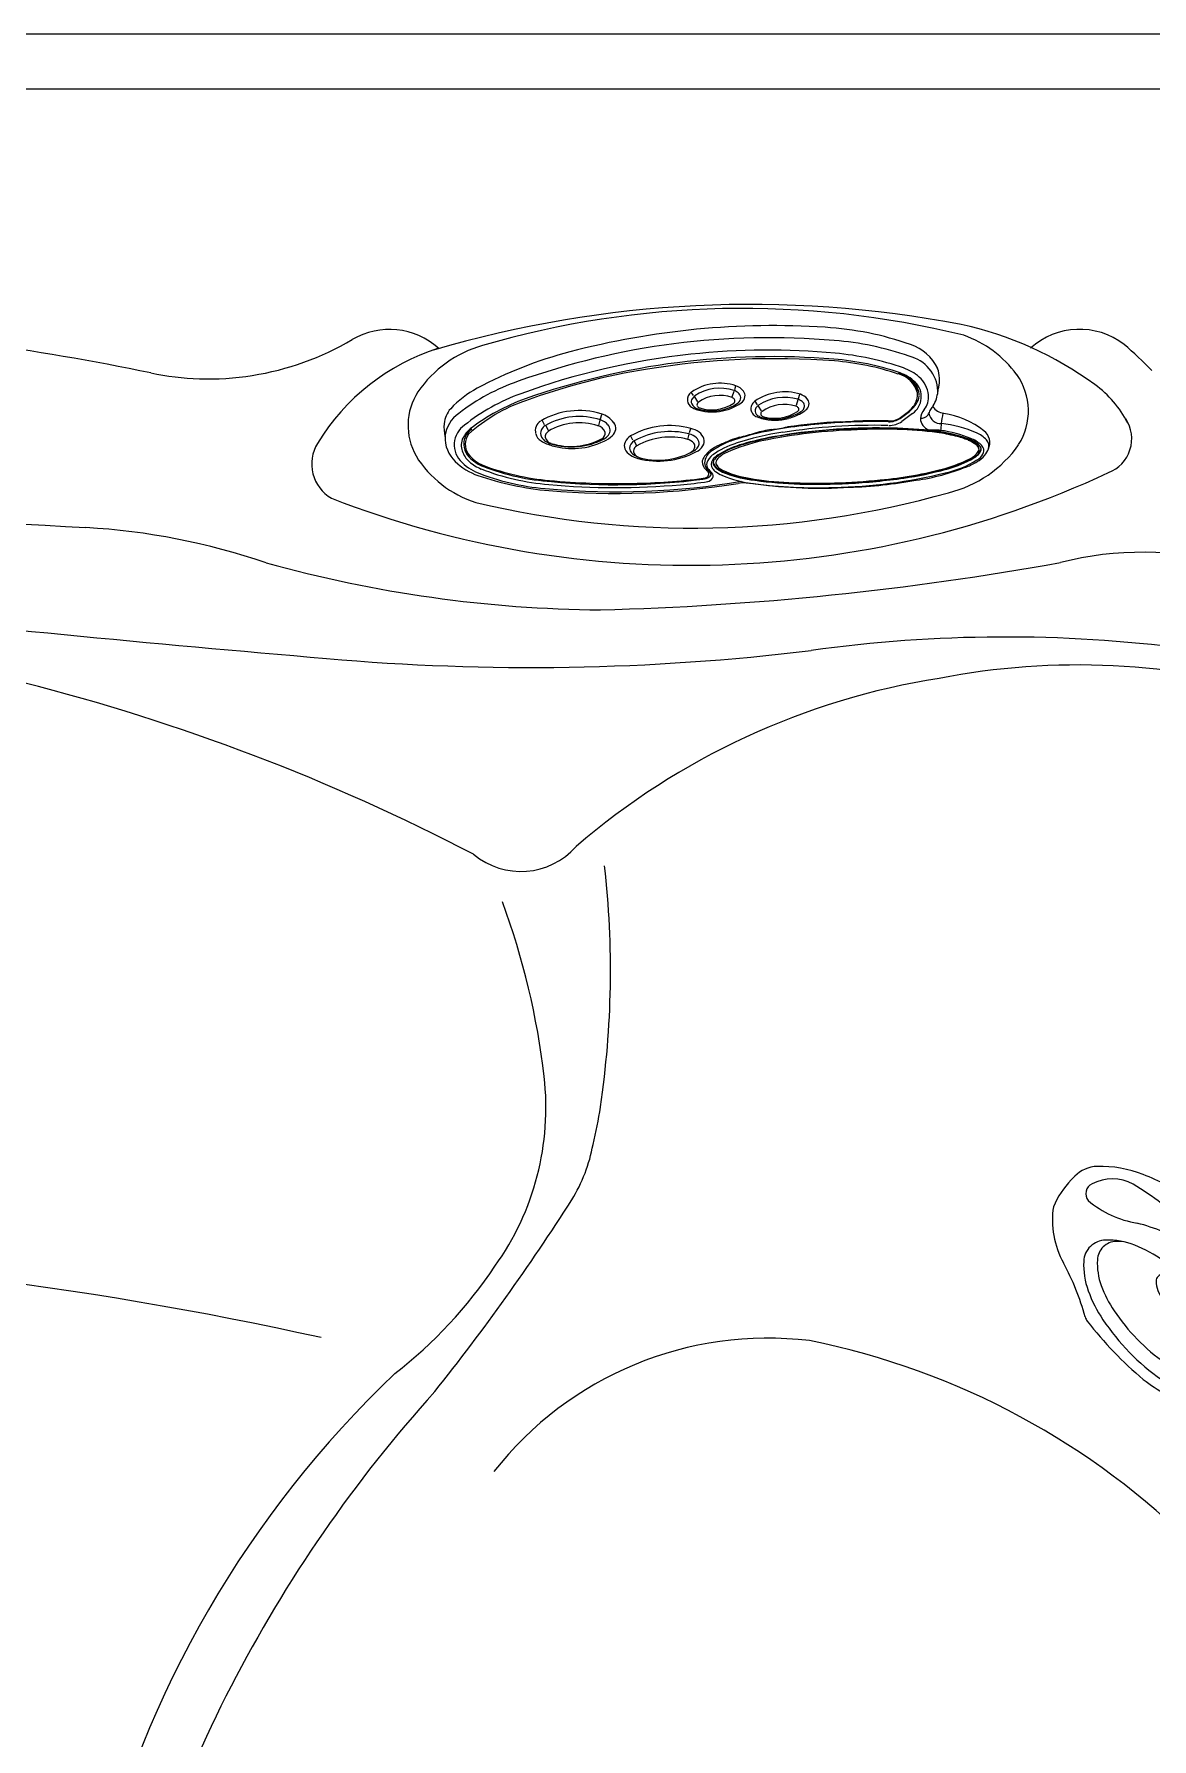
# Model space of a CAD drawing. Extents: x 941 to 1034, y 781 to 934.
# Drawn here: x 996.53 to 1012.34, y 865.57 to 889.68 of the extents above; entities that cross this region are included whole.
import ezdxf

# ---------------------------------------------------------------- set-up
doc = ezdxf.new("R2010")
doc.units = 0
doc.header["$MEASUREMENT"] = 0
doc.layers.add('1', color=4, linetype='Continuous')
doc.layers.add('CL', color=8, linetype='Continuous')

# ---------------------------------------------------------------- blocks, each defined once
blk = doc.blocks.new('AUX PANEL')
at = {"layer": '1', "color": 3}
for p, q in [((4.09, 0.706), (4.105, 0.761)), ((3.509, 0.604), (3.478, 0.65)), ((3.575, 0.518), (3.53, 0.586)), ((4.058, 0.603), (4.081, 0.683)), ((4.38, 0.551), (4.414, 0.5)), ((4.479, 0.418), (4.435, 0.484)), ((4.986, 0.589), (4.966, 0.51)), ((4.997, 0.611), (5.013, 0.673)), ((2.208, 0.231), (2.221, 0.292)), ((1.381, 0.18), (1.412, 0.125)), ((1.475, 0.043), (1.435, 0.111)), ((2.197, 0.211), (2.18, 0.135)), ((2.639, 0.004), (2.67, -0.05)), ((3.463, 0.058), (3.446, -0.018)), ((3.473, 0.078), (3.487, 0.139)), ((2.733, -0.133), (2.694, -0.064))]:
    blk.add_line(p, q, dxfattribs=at)
for centre, radius, start, end in [((4.898, -9.084), 10.546, 86.8632, 111.5506), ((5.294, -2.689), 4.139, 72.501, 87.4952), ((4.88, -8.986), 10.271, 86.5699, 97.9706), ((5.25, -2.804), 4.079, 72.6462, 86.5699), ((6.434, 0.738), 0.531, 4.3959, 78.6317), ((4.876, -8.962), 10.247, 97.9706, 111.8262), ((4.94, -9.286), 10.481, 87.0677, 111.2921), ((5.003, -9.862), 11.03, 87.4903, 101.2777), ((5.273, -2.793), 3.981, 73.2277, 87.0677), ((5.302, -2.643), 3.805, 73.2962, 87.2313), ((6.31, 0.63), 0.392, 35.432, 77.2832), ((6.317, 0.64), 0.371, 16.1555, 77.5899), ((6.26, 0.484), 0.557, 47.3073, 73.2277), ((6.266, 0.448), 0.672, 50.6403, 72.6462), ((6.222, 0.449), 0.593, 49.076, 63.9015), ((6.445, 0.665), 0.391, 8.207, 50.6403), ((2.12, -2.091), 3.022, 111.2615, 129.3913), ((4.522, -7.881), 8.993, 100.738, 112.1152), ((6.442, 0.704), 0.257, 0.3358, 49.076), ((6.443, 0.682), 0.288, 306.9321, 47.3073), ((6.423, 0.711), 0.253, 350.8857, 35.432), ((2.113, -2.063), 2.815, 111.8262, 130.4243), ((3.549, 0.52), 0.0681, 147.5692, 208.5669), ((3.614, 0.555), 0.143, 208.5669, 254.4282), ((3.651, 0.455), 0.189, 129.8753, 147.5692), ((3.9, 0.087), 0.633, 73.4336, 125.8479), ((3.599, 0.475), 0.0356, 168.3826, 202.5332), ((3.61, 0.473), 0.0468, 123.687, 168.3826), ((3.754, 1.057), 0.664, 254.4282, 305.983), ((3.899, 0.093), 0.525, 72.5871, 126.8184), ((3.757, 0.965), 0.556, 253.9429, 305.979), ((4.033, 0.522), 0.0756, 43.0492, 72.5871), ((4.025, 0.506), 0.195, 54.0655, 73.4336), ((4.064, 0.545), 0.0357, 303.2086, 351.2073), ((4.059, 0.546), 0.0408, 351.2073, 43.0492), ((4.083, 0.587), 0.0953, 5.0171, 54.0655), ((4.095, 0.588), 0.0841, 305.983, 5.0171), ((4.495, 0.403), 0.112, 123.4939, 150.4891), ((4.82, -0.045), 0.665, 75.5501, 125.3139), ((4.816, -0.029), 0.55, 74.6927, 126.8054), ((4.951, 0.443), 0.0591, 34.3397, 77.9306), ((4.938, 0.415), 0.19, 54.8314, 75.5501), ((4.999, 0.5), 0.0854, 9.7066, 54.8314), ((5.01, 0.502), 0.0741, 323.8454, 9.7066), ((5.653, 1.489), 1.365, 305.362, 313.1514), ((6.288, 0.8), 0.418, 309.7821, 323.2215), ((6.266, 0.835), 0.468, 313.1514, 327.7289), ((6.565, 0.61), 0.0832, 313.3958, 342.3064), ((6.416, 0.709), 0.26, 331.3848, 351.4245), ((6.459, 0.713), 0.24, 327.7289, 356.3018), ((6.92, 0.381), 0.192, 137.2968, 179.7854), ((6.552, 0.68), 0.283, 323.3704, 8.207), ((6.928, 0.461), 0.0807, 137.932, 181.7008), ((7.159, 0.366), 0.327, 141.7136, 152.8307), ((7.09, 0.717), 0.252, 219.319, 262.229), ((0.464, -0.12), 0.449, 125.7886, 176.0645), ((1.953, -1.713), 2.314, 110.6898, 133.9375), ((2.142, -2.108), 2.777, 111.2921, 129.6708), ((1.937, -0.724), 0.979, 74.0084, 121.0922), ((3.612, 0.48), 0.0492, 202.5332, 222.9991), ((3.615, 0.484), 0.0543, 222.9991, 256.7133), ((4.468, 0.419), 0.0796, 150.4891, 190.7765), ((4.471, 0.42), 0.0832, 190.7765, 243.1564), ((4.593, 0.66), 0.352, 243.1564, 251.5771), ((4.509, 0.379), 0.0398, 126.097, 204.1853), ((4.522, 0.392), 0.0572, 210.9526, 260.5563), ((4.647, 0.99), 0.685, 255.9831, 305.64), ((4.65, 0.902), 0.583, 256.3823, 305.5673), ((6.378, -8.401), 8.672, 90.7076, 100.5484), ((6.29, -7.841), 8.171, 94.8825, 100.1158), ((4.965, 0.461), 0.0411, 304.9146, 341.0021), ((4.973, 0.458), 0.0326, 341.0021, 34.3397), ((6.383, -8.558), 8.882, 93.025, 98.8687), ((4.954, 0.543), 0.144, 310.0461, 323.8454), ((5.482, 3.073), 2.775, 272.3124, 276.4711), ((6.39, -8.711), 9.046, 90.7404, 93.7685), ((6.3, -6.423), 6.746, 90.1738, 93.2747), ((6.286, 0.603), 0.269, 267.1106, 296.5573), ((6.279, 0.607), 0.284, 270.1174, 305.362), ((6.281, 0.595), 0.324, 270.7773, 305.3436), ((5.59, 1.557), 1.447, 304.3422, 311.8229), ((7.971, -1.352), 2.256, 126.9321, 131.7726), ((6.729, 0.519), 0.133, 269.1945, 321.2663), ((6.914, 0.401), 0.187, 185.7097, 251.1934), ((6.778, 0.48), 0.0707, 321.2663, 351.2247), ((7.011, 0.487), 0.166, 189.7009, 275.984), ((6.714, 0.293), 0.314, 347.339, 5.2156), ((-44.67, 7.536), 52.198, 352.0555, 352.2188), ((6.88, -1.462), 1.791, 68.7788, 85.2916), ((0.489, -0.192), 0.339, 126.3542, 229.549), ((0.608, -0.252), 0.369, 130.1613, 155.7405), ((0.542, -0.181), 0.258, 125.8818, 192.4668), ((1.471, 0.004), 0.107, 152.7339, 212.7658), ((1.519, -0.02), 0.16, 124.1793, 152.7339), ((1.571, -0.087), 0.153, 128.0613, 147.9271), ((1.936, -0.697), 0.864, 73.9923, 122.1245), ((2.145, -0.006), 0.142, 22.2291, 78.4856), ((2.141, -0.014), 0.24, 43.5931, 74.0084), ((2.194, 0.028), 0.0852, 296.3745, 13.5406), ((2.19, 0.1), 0.166, 296.8486, 325.4042), ((2.231, 0.072), 0.116, 325.4042, 43.5931), ((3.23, -0.952), 1.037, 77.0116, 121.1182), ((3.23, -0.95), 0.957, 76.8343, 121.2453), ((3.422, -0.167), 0.229, 48.7509, 79.6516), ((3.497, -0.081), 0.115, 7.9831, 49.4672), ((4.471, -0.953), 1.03, 106.5339, 114.5292), ((5.34, -3.307), 3.525, 102.8403, 110.6261), ((5.585, -4.141), 4.34, 100.5484, 109.5628), ((-0.018, 14.17), 14.745, 286.5339, 287.4444), ((5.504, -3.891), 4.038, 102.2348, 108.3973), ((5.717, -4.638), 4.807, 99.0995, 107.8856), ((4.934, -1.591), 1.775, 99.8338, 107.4444), ((6.284, -7.363), 7.57, 93.3483, 103.6374), ((5.998, -6.07), 6.365, 98.8978, 103.0896), ((3.848, 4.674), 4.583, 279.8338, 282.6858), ((6.38, -8.259), 8.493, 90.8326, 101.7653), ((6.364, -8.326), 8.551, 90.8476, 99.4711), ((6.393, -6.216), 6.434, 84.8655, 94.9188), ((6.465, -4.752), 4.981, 83.7239, 92.6272), ((6.421, -6.928), 7.162, 86.4713, 91.3134), ((6.869, -1.11), 1.324, 83.9007, 90.2641), ((7.179, -4.264), 4.496, 92.6065, 93.9775), ((6.722, -2.233), 2.438, 77.8804, 84.1832), ((6.913, -1.414), 1.642, 86.2447, 87.8295), ((6.995, 0.227), 0.0251, 304.6788, 354.3337), ((6.76, -1.902), 2.123, 71.5446, 83.2367), ((6.885, -1.285), 1.489, 66.5256, 85.1925), ((6.798, -1.709), 1.947, 70.3737, 83.4318), ((7.039, -0.86), 1.029, 68.4457, 79.1127), ((7.219, -0.405), 0.539, 55.1292, 68.4457), ((7.292, -0.308), 0.443, 54.3966, 71.5446), ((7.285, -0.337), 0.491, 50.7876, 70.102), ((7.401, -0.098), 0.195, 43.96, 66.5256), ((7.368, -0.192), 0.43, 45.0041, 68.1277), ((7.469, -0.047), 0.103, 14.5673, 55.1292), ((7.429, -0.071), 0.155, 31.3477, 43.96), ((7.458, -0.08), 0.16, 34.1573, 55.4533), ((7.507, -0.023), 0.0639, 328.3765, 31.3477), ((7.537, -0.028), 0.066, 9.4117, 35.1562), ((7.509, -0.062), 0.135, 25.2231, 50.7876), ((0.49, -0.199), 0.241, 155.7405, 201.1498), ((0.542, -0.181), 0.258, 192.4668, 225.9064), ((0.544, -0.182), 0.238, 145.5885, 216.491), ((1.545, 0.052), 0.195, 212.7658, 238.9868), ((1.495, -0.039), 0.0641, 147.9271, 199.8187), ((1.55, -0.02), 0.122, 199.8187, 253.5053), ((1.569, 0.092), 0.241, 238.9868, 257.7433), ((1.777, 0.8), 0.979, 254.6751, 299.9168), ((1.771, 0.741), 0.914, 253.9045, 300.2528), ((2.755, -0.173), 0.124, 119.3649, 179.4903), ((2.697, -0.172), 0.0667, 179.4903, 211.4512), ((2.801, -0.109), 0.188, 211.4512, 232.968), ((2.78, -0.212), 0.0917, 119.9247, 176.6499), ((2.751, -0.21), 0.0627, 176.6499, 226.1655), ((3.005, 0.713), 1.04, 258.5229, 301.6489), ((3.418, -0.172), 0.156, 40.7191, 79.6716), ((3.281, 0.092), 0.363, 300.9021, 313.0712), ((3.476, -0.116), 0.078, 313.0712, 353.294), ((3.482, -0.117), 0.0718, 353.294, 40.7191), ((3.433, -0.011), 0.199, 306.2106, 325.1023), ((3.528, -0.077), 0.0841, 325.1023, 7.9831), ((4.062, -0.501), 0.444, 130.5135, 150.5571), ((3.925, -0.359), 0.23, 124.3894, 169.4043), ((3.931, -0.391), 0.206, 126.5464, 166.6135), ((4.135, -0.588), 0.557, 115.2129, 130.5135), ((5.11, -2.09), 2.327, 120.2638, 124.3894), ((4.067, -0.485), 0.319, 124.409, 144.7267), ((4.548, -1.223), 1.242, 109.5628, 126.5464), ((4.168, -0.569), 0.435, 121.2, 140.1355), ((4.177, -0.54), 0.395, 115.704, 141.203), ((4.565, -1.211), 1.199, 106.2225, 124.409), ((9.616, -12.229), 13.424, 114.5292, 115.2129), ((4.33, -0.753), 0.78, 107.2647, 120.2638), ((4.61, -1.3), 1.29, 106.6488, 121.2), ((5.112, -2.481), 2.549, 103.9108, 115.704), ((6.064, 2.81), 3.296, 280.6899, 293.4611), ((6.745, 1.019), 1.439, 284.6623, 303.8175), ((6.55, 1.504), 1.912, 287.104, 298.0281), ((6.608, 1.328), 1.709, 287.1896, 299.2994), ((7.053, 0.495), 0.778, 294.4942, 309.3287), ((7.319, 0.093), 0.285, 296.1958, 328.3765), ((7.186, 0.296), 0.547, 298.7146, 311.9764), ((7.41, 0.034), 0.252, 302.904, 330.5441), ((7.442, 0.02), 0.164, 309.3287, 346.5223), ((7.464, 0.001), 0.142, 308.0204, 340.8538), ((7.534, -0.023), 0.0683, 340.8538, 5.6104), ((7.548, -0.044), 0.093, 330.5441, 25.2231), ((0.607, -0.154), 0.366, 201.1498, 229.791), ((0.796, 0.168), 0.813, 229.549, 251.3924), ((0.712, -0.055), 0.448, 216.6808, 252.308), ((0.768, 0.052), 0.582, 225.9064, 250.7557), ((0.726, -0.013), 0.55, 229.791, 250.6244), ((1.719, 2.917), 3.586, 251.421, 266.6959), ((2.913, 0.122), 0.442, 239.3306, 254.9563), ((2.836, -0.13), 0.18, 224.0976, 257.7365), ((3.747, -0.324), 0.0827, 150.5571, 182.8718), ((3.82, -0.32), 0.155, 182.8718, 227.961), ((3.836, -0.336), 0.138, 172.0602, 214.1366), ((2.079, -2.308), 2.487, 47.71, 48.7976), ((3.843, -0.351), 0.136, 207.1302, 236.6627), ((3.818, -0.364), 0.0904, 166.6135, 217.2924), ((4.053, -0.185), 0.386, 217.2924, 229.962), ((3.732, -0.491), 0.0307, 346.5457, 47.71), ((3.712, -0.55), 0.101, 41.922, 56.6627), ((3.765, -0.503), 0.0312, 340.7519, 41.922), ((3.887, -0.357), 0.0974, 144.7267, 219.3538), ((3.767, -0.526), 0.0596, 328.2455, 49.962), ((3.978, -0.282), 0.216, 219.3538, 235.0523), ((3.888, -0.335), 0.0706, 140.1355, 219.6246), ((3.944, -0.303), 0.128, 190.8459, 243.2975), ((4, -0.251), 0.211, 217.7981, 243.3099), ((3.919, -0.332), 0.0634, 141.203, 219.1831), ((4.12, -0.08), 0.462, 235.0523, 248.4056), ((4.045, -0.229), 0.226, 219.1831, 246.3327), ((4.26, 0.21), 0.73, 239.2096, 254.2492), ((4.216, 0.127), 0.646, 241.3274, 251.047), ((4.489, 0.783), 1.331, 246.3327, 263.3862), ((5.207, 6.346), 6.983, 272.7222, 285.7486), ((5.01, 8.132), 8.73, 274.7939, 279.984), ((5.139, 7.174), 7.757, 276.2528, 281.4226), ((5.513, 4.925), 5.47, 277.091, 287.0145), ((5.716, 4.172), 4.707, 279.8723, 287.2579), ((1.653, 2.713), 3.498, 251.3924, 267.7645), ((1.658, 2.639), 3.361, 250.6244, 267.4121), ((1.642, 2.557), 3.235, 250.7557, 268.2288), ((2.124, 9.523), 10.261, 266.5519, 276.9572), ((2.128, 9.385), 10.067, 266.4926, 273.2192), ((2.114, 9.839), 10.637, 266.781, 281.4595), ((2.157, 8.778), 9.475, 266.2819, 279.2521), ((2.133, 9.406), 10.088, 273.1801, 278.8593), ((2.905, 3.665), 4.352, 276.0969, 281.2051), ((3.665, -0.381), 0.193, 274.3564, 303.3397), ((3.676, -0.459), 0.103, 276.3351, 322.16), ((3.73, -0.503), 0.102, 281.2051, 328.2455), ((3.727, -0.504), 0.0346, 328.4818, 9.2387), ((3.74, -0.494), 0.0569, 303.3397, 340.7519), ((4.516, 0.923), 1.541, 248.4056, 265.6006), ((4.526, 1.067), 1.636, 251.4763, 266.013), ((4.643, 1.57), 2.143, 254.2492, 264.5053), ((4.968, 4.102), 4.685, 262.2396, 269.1507), ((5.063, 5.863), 6.51, 264.1363, 274.1865), ((4.416, -0.589), 0.0236, 79.0835, 88.6815), ((5.016, 4.892), 5.49, 263.7712, 270.3976), ((5.077, 6.897), 7.488, 265.1015, 276.9538), ((5.024, 7.92), 8.502, 269.1517, 277.8679), ((5.015, 7.84), 8.438, 270.2675, 274.9269)]:
    blk.add_arc(centre, radius, start, end, dxfattribs=at)
at = {"layer": '1', "color": 2}
for centre, radius, start, end in [((4.985, -9.767), 11.402, 88.2128, 106.5253), ((5.198, -2.936), 4.567, 72.7244, 88.2128), ((6.355, 0.783), 0.673, 27.941, 72.7244), ((3.446, -4.582), 5.993, 106.5253, 120.0224), ((6.52, 0.928), 0.461, 347.4297, 21.5705), ((3.902, 0.081), 0.71, 73.3731, 126.6286), ((4.04, 0.544), 0.226, 39.2156, 73.3731), ((6.497, 0.801), 0.467, 330.2411, 356.5702), ((7.096, 0.785), 0.134, 161.0592, 185.0976), ((1.16, -0.625), 1.423, 120.0224, 139.1091), ((3.546, 0.549), 0.122, 123.8991, 191.1005), ((3.557, 0.551), 0.133, 191.1005, 239.2691), ((3.756, 1.11), 0.73, 253.8892, 306.3578), ((4.106, 0.625), 0.133, 308.5481, 353.0694), ((4.135, 0.622), 0.104, 353.0694, 39.2156), ((4.41, 0.452), 0.0848, 153.8236, 197.8039), ((4.521, 0.398), 0.209, 132.6044, 153.8236), ((4.823, -0.049), 0.747, 74.7178, 126.4448), ((4.964, 0.465), 0.213, 43.2785, 74.7178), ((5.042, 0.539), 0.105, 2.3795, 43.2785), ((5.034, 0.539), 0.113, 318.9553, 2.3795), ((0.353, 0.073), 0.356, 139.1091, 177.165), ((1.932, -0.719), 1.059, 74.5553, 122.303), ((2.119, -0.041), 0.356, 39.1161, 74.5553), ((3.655, 0.716), 0.324, 239.2691, 251.6989), ((4.49, 0.478), 0.169, 197.8039, 216.3234), ((4.452, 0.45), 0.122, 216.3234, 246.3113), ((4.591, 0.767), 0.468, 246.3113, 256.5178), ((4.649, 1.008), 0.716, 256.5178, 287.4956), ((4.599, 1.167), 0.882, 287.4956, 301.8398), ((4.935, 0.625), 0.244, 301.8398, 318.9553), ((6.881, -0.821), 1.3, 54.6823, 82.229), ((0.575, 0.062), 0.579, 177.165, 195.0902), ((1.456, 0.037), 0.166, 124.9572, 195.5352), ((2.29, 0.098), 0.136, 312.1345, 39.1161), ((2.747, -0.163), 0.199, 122.6939, 156.8016), ((3.227, -0.96), 1.129, 76.7009, 121.3875), ((3.4, -0.227), 0.376, 56.7854, 76.7009), ((3.508, -0.063), 0.18, 20.6812, 56.7854), ((3.563, -0.042), 0.121, 328.9479, 20.6812), ((7.51, 0.068), 0.211, 336.4607, 54.6823), ((7.58, 0.021), 0.129, 343.1859, 45.0041), ((0.491, -0.088), 0.474, 179.8157, 227.6318), ((1.455, 0.036), 0.164, 195.5352, 241.4325), ((1.697, 0.481), 0.671, 241.4325, 256.2015), ((1.785, 0.84), 1.041, 256.2015, 297.5534), ((2.013, 0.404), 0.548, 297.5534, 312.1345), ((2.671, -0.131), 0.117, 156.8016, 204.877), ((2.742, -0.098), 0.195, 204.877, 240.8784), ((3.004, 0.828), 1.167, 257.763, 299.021), ((3.472, 0.013), 0.228, 295.63, 328.9479), ((7.001, 0.653), 1.015, 293.4583, 302.5562), ((7.298, 0.187), 0.462, 302.5562, 320.7933), ((7.452, 0.062), 0.264, 320.7933, 342.7195), ((0.754, 0.2), 0.864, 227.6318, 252.8661), ((2.874, 0.14), 0.468, 240.8784, 255.1995), ((6.133, 2.652), 3.194, 280.147, 293.4583), ((1.747, 3.422), 4.235, 252.8661, 266.7927), ((2.089, 9.947), 10.769, 266.9181, 281.2009), ((4.278, -1.121), 0.513, 88.3059, 100.9296), ((4.256, -1.934), 1.326, 82.8545, 88.4017), ((5.11, 6.4), 7.051, 264.3901, 275.2555), ((5.26, 6.446), 7.085, 274.0179, 281.6923)]:
    blk.add_arc(centre, radius, start, end, dxfattribs=at)
blk = doc.blocks.new('JET-HSS-Standard')
at = {"layer": '1', "color": 2}
for p, q in [((0.984, 2.3), (1.28, 2.282)), ((1.162, 0.474), (0.952, 0.472)), ((1.166, -0.466), (0.941, -0.471)), ((0.984, -2.3), (1.056, -2.298))]:
    blk.add_line(p, q, dxfattribs=at)
blk.add_lwpolyline([(0.984, 2.3, 0.194738), (0.662, 2.17, 0.099647), (0.288, 1.626, 0.057272), (0.082, 0.936, 0.043868), (0, 0, 0.043868), (0.082, -0.936, 0.057272), (0.288, -1.626, 0.099647), (0.662, -2.17, 0.194738), (0.984, -2.3, 0.194738)], format="xyb", dxfattribs=at)
for points in [[(1.536, -1.445, 0.188918), (1.753, -1.364, 0.101146), (2.005, -1.027, 0.059435), (2.15, -0.592, 0.045845), (2.216, -0.001, 0.045845), (2.173, 0.591, 0.059435), (2.045, 1.032, 0.101146), (1.806, 1.379, 0.188918), (1.592, 1.468, 0.188918), (1.376, 1.387, 0.101146), (1.123, 1.05, 0.059435), (0.978, 0.615, 0.045845), (0.913, 0.024, 0.045845), (0.955, -0.568, 0.059435), (1.083, -1.009, 0.101146), (1.322, -1.356, 0.188918)], [(1.166, -0.466, 0.191184), (1.234, -0.439, 0.100578), (1.312, -0.328, 0.058587), (1.354, -0.186, 0.045064), (1.371, 0.005, 0.045064), (1.353, 0.196, 0.058587), (1.309, 0.337, 0.100578), (1.231, 0.447, 0.191184), (1.162, 0.474, 0.191184), (1.095, 0.447, 0.100578), (1.017, 0.336, 0.058587), (0.974, 0.194, 0.045064), (0.958, 0.003, 0.045064), (0.976, -0.188, 0.058587), (1.019, -0.329, 0.100578), (1.098, -0.44, 0.191184)]]:
    blk.add_lwpolyline(points, format="xyb", close=True, dxfattribs=at)
at = {"layer": '1', "color": 3}
for points in [[(1.414, -1.311, 0.188918), (1.603, -1.241, 0.101146), (1.823, -0.947, 0.059435), (1.949, -0.568, 0.045845), (2.007, -0.053, 0.045845), (1.969, 0.464, 0.059435), (1.858, 0.848, 0.101146), (1.65, 1.15, 0.188918), (1.463, 1.227, 0.188918), (1.274, 1.157, 0.101146), (1.055, 0.863, 0.010554), (1.026, 0.798, 0.045845)], [(1.172, -1.175, 0.021992), (1.228, -1.234, 0.188918), (1.414, -1.311, 0.188918)]]:
    blk.add_lwpolyline(points, format="xyb", dxfattribs=at)
for centre, radius, start, end in [((1.183, 1.847), 0.366, 80.8518, 118.9625), ((1.235, 2.165), 0.0439, 357.8341, 81.7245), ((1.724, 1.025), 1.349, 122.169, 142.4355), ((4.562, 0.132), 3.857, 151.6164, 164.6623), ((0.568, 2.431), 0.76, 322.2664, 339.394), ((1.258, 1.195), 0.889, 132.7569, 196.3026), ((0.095, 1.439), 0.801, 312.5754, 339.0523), ((0.583, 1.008), 0.188, 199.4752, 259.1487), ((0.567, 0.925), 0.103, 259.1487, 312.5754), ((1.287, -0.625), 0.931, 162.2988, 182.6181), ((0.453, -0.355), 0.0541, 73.5871, 165.6626), ((0.16, -0.575), 0.411, 13.2926, 41.4318), ((2.731, -0.06), 2.211, 190.9737, 211.2098), ((5.417, -0.499), 5.062, 181.9016, 192.9406), ((-0.343, -2.033), 1.443, 4.4001, 34.9907), ((1.085, -1.451), 0.629, 196.8623, 251.9047), ((0.943, -1.903), 0.155, 249.9578, 352.6608)]:
    blk.add_arc(centre, radius, start, end, dxfattribs=at)
at = {"layer": '1', "color": 2}
for centre, radius, start, end in [((1.254, 1.613), 0.669, 40.7757, 87.76), ((1.634, 1.941), 0.168, 15.685, 40.7757), ((5.174, 2.935), 3.51, 195.685, 210.8178), ((-0.652, -0.001), 3.033, 7.7761, 22.0333), ((-3.284, 0.004), 5.652, 352.4729, 4.1121), ((5.378, -2.583), 3.559, 149.904, 163.1848), ((2.153, -0.714), 0.168, 329.904, 352.4729), ((0.729, -1.167), 1.301, 306.4998, 342.6906), ((1.026, -0.938), 1.361, 271.2926, 290.5173)]:
    blk.add_arc(centre, radius, start, end, dxfattribs=at)
blk = doc.blocks.new('2005ENVOY')
at = {"layer": '1', "linetype": 'Continuous'}
blk.add_lwpolyline([(81, 0, 0.414214), (93, 12), (93, 77, 0.414214), (81, 89), (12, 89, 0.414214), (0, 77), (0, 12, 0.414214), (12, 0)], format="xyb", close=True, dxfattribs=at)
at = {"layer": '1', "color": 3, "linetype": 'Continuous'}
blk.add_lwpolyline([(81, 0.779, 0.414214), (92.221, 12), (92.221, 77, 0.414214), (81, 88.221), (12, 88.221, 0.414214), (0.779, 77), (0.779, 12, 0.414214), (12, 0.779)], format="xyb", close=True, dxfattribs=at)
at = {"layer": '1', "color": 3}
for centre, radius, start, end in [((65.226, 69.352), 15.826, 79.131, 106.4525), ((65.113, 71.974), 13.147, 76.2151, 106.2369), ((67.118, 79.941), 5.072, 54.0057, 77.5701), ((67.709, 83.235), 1.6, 36.4, 70.3812), ((69.884, 83.792), 1.034, 52.4486, 132.175), ((61.762, 81.591), 3.114, 107.6959, 148.5962), ((61.888, 83.006), 1.653, 105.814, 145.5639), ((66.724, 80.176), 5.834, 44.1977, 49.4904), ((68.273, 83.671), 0.887, 327.5362, 35.4085), ((61.258, 83.467), 0.873, 147.1278, 209.5881), ((69.189, 82.791), 1.549, 27.3385, 54.0057), ((70.109, 83.277), 0.512, 291.0416, 33.4355), ((59.582, 82.922), 0.559, 148.5962, 239.8834), ((67.623, 84.173), 1.707, 283.8581, 325.0311), ((61.812, 83.852), 1.547, 211.8621, 252.3885), ((64.373, 95.516), 14.027, 248.8013, 294.962), ((80.696, 518.045), 436.731, 265.52698, 266.73593), ((64.425, 95.245), 13.23, 256.5355, 285.8201), ((55.284, 72.473), 9.565, 71.1346, 86.7359), ((63.255, 99.067), 18.208, 254.462, 269.5376), ((61.998, 123.616), 42.771, 271.4863, 280.2568), ((70.767, 77.02), 4.653, 74.5394, 104.3427), ((47.733, 51.337), 29.391, 62.4824, 89.0738), ((69.869, 69.782), 10.298, 73.5036, 101.0357), ((69.499, 69.694), 10.321, 98.9234, 130.7412), ((61.981, 78.201), 1.041, 230.0498, 318.6613), ((50.128, 75.759), 13.121, 351.5445, 6.476), ((51.731, 73.038), 10.65, 6.5808, 20.2822), ((58.497, 73.819), 3.839, 324.3186, 6.5808), ((57.573, 74.652), 5.595, 345.9992, 351.5445), ((60.827, 73.687), 2.209, 328.0202, 349.8822), ((36.671, 89.073), 30.849, 321.3466, 327.5412), ((56.251, 75.161), 6.45, 307.7472, 326.2678), ((70.514, 59.21), 14.971, 133.5462, 166.2546), ((75.452, 56.572), 19.771, 137.9858, 167.4222)]:
    blk.add_arc(centre, radius, start, end, dxfattribs=at)
at = {"layer": '1', "color": 3, "linetype": 'Continuous'}
for centre, radius, start, end in [((49.532, 49.395), 35.554, 78.2884, 86.4286), ((57.561, 88.125), 4, 278.9402, 300.5794), ((60.122, 83.792), 1.033, 47.8204, 120.5794), ((57.561, 88.125), 4, 258.2884, 268.1813), ((57.561, 88.125), 4, 268.1813, 278.9402)]:
    blk.add_arc(centre, radius, start, end, dxfattribs=at)
at = {"layer": '1', "color": 2, "linetype": 'Continuous'}
for centre, radius, start, end in [((88.365, 420.928), 341.999, 263.86464, 265.11375), ((62.127, 112.659), 32.615, 264.9115, 276.9762), ((68.831, 60.59), 19.885, 82.5923, 97.9281), ((47.894, 19.832), 51.971, 77.4852, 100.5485), ((65.474, 65.641), 4.92, 83.1249, 141.9258), ((63.953, 60.016), 10.72, 11.3521, 78.6479)]:
    blk.add_arc(centre, radius, start, end, dxfattribs=at)
at = {"layer": '1', "color": 1, "rotation": 358.1407442624252}
blk.add_blockref('AUX PANEL', (60.895, 83.4), dxfattribs=at)
at = {"layer": 'CL', "rotation": 225.4561837849747}
blk.add_blockref('JET-HSS-Standard', (72.144, 71.939), dxfattribs=at)

msp = doc.modelspace()

# ---------------------------------------------------------------- block references
at = {"layer": '1'}
msp.add_blockref('2005ENVOY', (941.433, 800.675), dxfattribs=at)

doc.saveas('drawing.dxf')
